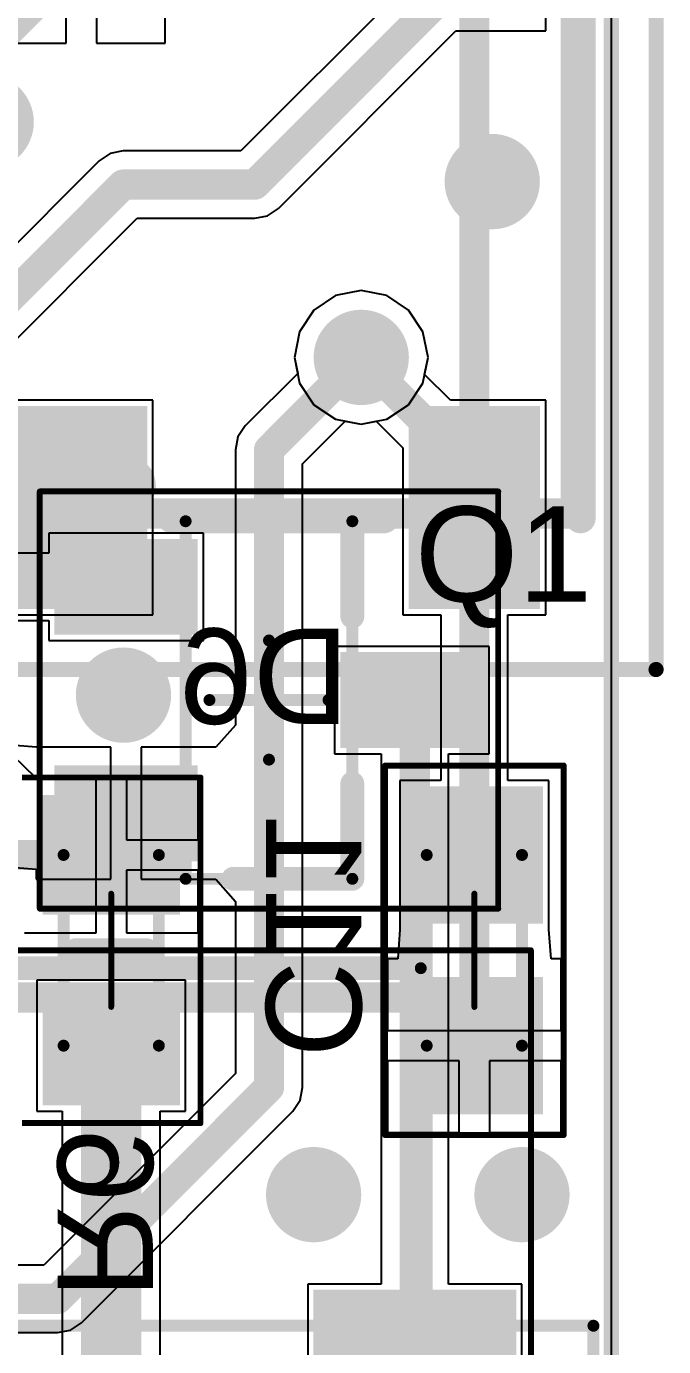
# Model space of a CAD drawing. Header units: inches. Extents: x -2.6 to 46, y -0.6 to 52.9.
# Drawn here: x 40.09 to 45.44, y 6.47 to 17.55 of the extents above; entities that cross this region are included whole.
import ezdxf

# ---------------------------------------------------------------- set-up
doc = ezdxf.new("R2010")
doc.units = ezdxf.units.IN
for name, color, linetype in [('Bottom Layer', 5, 'Continuous'), ('Bottom Overlay', 54, 'Continuous'), ('Bottom Paste', 16, 'Continuous'), ('Bottom Solder', 6, 'Continuous'), ('Mechanical 1', 6, 'Continuous'), ('Mechanical 13', 56, 'Continuous'), ('Mechanical 15', 56, 'Continuous'), ('Top Layer', 1, 'Continuous'), ('Top Overlay', 2, 'Continuous'), ('Top Paste', 8, 'Continuous'), ('Top Solder', 216, 'Continuous')]:
    doc.layers.add(name, color=color, linetype=linetype)
doc.styles.add('Arial', font='', dxfattribs={"height": 0.2})
doc.styles.get('Arial').set_extended_font_data('Arial')

msp = doc.modelspace()

# ---------------------------------------------------------------- hatches: boundary and pattern name
at = {"layer": 'Bottom Layer'}
h = msp.add_hatch(color=5, dxfattribs=at)
edge = h.paths.add_edge_path()
edge.add_arc((39.75, 16.75), 0.4, 0, 360)
h = msp.add_hatch(color=5, dxfattribs=at)
edge = h.paths.add_edge_path()
edge.add_arc((44, 16.25), 0.4, 0, 360)
h = msp.add_hatch(color=5, dxfattribs=at)
edge = h.paths.add_edge_path()
edge.add_arc((42.9, 14.775), 0.4, 0, 360)
for points in [[(41, 14.265), (41, 12.765), (40.1, 12.765), (40.1, 14.265)], [(44.3, 14.265), (44.3, 12.765), (43.4, 12.765), (43.4, 14.265)], [(41.275, 10.2), (40.325, 10.2), (40.325, 11), (41.275, 11)], [(43.375, 11.075), (44.325, 11.075), (44.325, 10.125), (43.375, 10.125)], [(43.375, 9.475), (44.325, 9.475), (44.325, 8.525), (43.375, 8.525)], [(40.325, 9.4), (41.275, 9.4), (41.275, 8.6), (40.325, 8.6)]]:
    msp.add_hatch(color=5, dxfattribs=at).paths.add_polyline_path(points)
h = msp.add_hatch(color=5, dxfattribs=at)
edge = h.paths.add_edge_path()
edge.add_arc((40.903, 11.941), 0.4, 0, 360)
h = msp.add_hatch(color=5, dxfattribs=at)
edge = h.paths.add_edge_path()
edge.add_arc((42.5, 7.75), 0.4, 0, 360)
h = msp.add_hatch(color=5, dxfattribs=at)
edge = h.paths.add_edge_path()
edge.add_arc((44.25, 7.75), 0.4, 0, 360)
at = {"layer": 'Bottom Paste'}
for points in [[(41, 14.265), (41, 12.765), (40.1, 12.765), (40.1, 14.265)], [(44.3, 14.265), (44.3, 12.765), (43.4, 12.765), (43.4, 14.265)], [(41.275, 10.2), (40.325, 10.2), (40.325, 11), (41.275, 11)], [(43.375, 11.075), (44.325, 11.075), (44.325, 10.125), (43.375, 10.125)], [(43.375, 9.475), (44.325, 9.475), (44.325, 8.525), (43.375, 8.525)], [(40.325, 9.4), (41.275, 9.4), (41.275, 8.6), (40.325, 8.6)]]:
    msp.add_hatch(color=16, dxfattribs=at).paths.add_polyline_path(points)
at = {"layer": 'Bottom Solder'}
for points in [[(41.102, 14.367), (41.102, 12.663), (39.998, 12.663), (39.998, 14.367)], [(44.402, 14.367), (44.402, 12.663), (43.298, 12.663), (43.298, 14.367)], [(41.377, 10.098), (40.223, 10.098), (40.223, 11.102), (41.377, 11.102)], [(43.273, 11.177), (44.427, 11.177), (44.427, 10.023), (43.273, 10.023)], [(43.273, 9.577), (44.427, 9.577), (44.427, 8.423), (43.273, 8.423)], [(40.223, 9.502), (41.377, 9.502), (41.377, 8.498), (40.223, 8.498)]]:
    msp.add_hatch(color=6, dxfattribs=at).paths.add_polyline_path(points)
at = {"layer": 'Top Layer'}
h = msp.add_hatch(color=1, dxfattribs=at)
edge = h.paths.add_edge_path()
edge.add_arc((39.75, 16.75), 0.4, 0, 360)
h = msp.add_hatch(color=1, dxfattribs=at)
edge = h.paths.add_edge_path()
edge.add_arc((44, 16.25), 0.4, 0, 360)
h = msp.add_hatch(color=1, dxfattribs=at)
edge = h.paths.add_edge_path()
edge.add_arc((42.9, 14.775), 0.4, 0, 360)
for points in [[(40.425, 12.55), (40.425, 13.15), (41.425, 13.15), (41.425, 12.55)], [(42.825, 11.6), (42.825, 12.2), (43.825, 12.2), (43.825, 11.6)], [(40.425, 10.65), (40.425, 11.25), (41.425, 11.25), (41.425, 10.65)], [(42.6, 3.45), (42.6, 6.85), (44.1, 6.85), (44.1, 3.45)]]:
    msp.add_hatch(color=1, dxfattribs=at).paths.add_polyline_path(points)
h = msp.add_hatch(color=1, dxfattribs=at)
edge = h.paths.add_edge_path()
edge.add_arc((40.903, 11.941), 0.4, 0, 360)
h = msp.add_hatch(color=1, dxfattribs=at)
edge = h.paths.add_edge_path()
edge.add_arc((42.5, 7.75), 0.4, 0, 360)
h = msp.add_hatch(color=1, dxfattribs=at)
edge = h.paths.add_edge_path()
edge.add_arc((44.25, 7.75), 0.4, 0, 360)
at = {"layer": 'Top Paste'}
for points in [[(40.425, 12.55), (40.425, 13.15), (41.425, 13.15), (41.425, 12.55)], [(42.825, 11.6), (42.825, 12.2), (43.825, 12.2), (43.825, 11.6)], [(40.425, 10.65), (40.425, 11.25), (41.425, 11.25), (41.425, 10.65)], [(42.6, 3.45), (42.6, 6.85), (44.1, 6.85), (44.1, 3.45)]]:
    msp.add_hatch(color=8, dxfattribs=at).paths.add_polyline_path(points)
at = {"layer": 'Top Solder'}
for points in [[(40.323, 12.448), (40.323, 13.252), (41.527, 13.252), (41.527, 12.448)], [(42.723, 11.498), (42.723, 12.302), (43.927, 12.302), (43.927, 11.498)], [(40.323, 10.548), (40.323, 11.352), (41.527, 11.352), (41.527, 10.548)], [(42.498, 3.348), (42.498, 6.952), (44.202, 6.952), (44.202, 3.348)]]:
    msp.add_hatch(color=216, dxfattribs=at).paths.add_polyline_path(points)

# ---------------------------------------------------------------- linework, layer by layer
at = {"layer": 'Bottom Layer'}
for p, q in [((45, 19.338), (45, 0)), ((44.45, 17.515), (44.45, 19.084)), ((40.423, 17.411), (40.423, 18.288)), ((40.677, 18.288), (40.677, 17.411)), ((41.254, 17.411), (41.254, 18.288)), ((43.25, 17.868), (41.889, 16.507)), ((42.206, 16.025), (43.695, 17.515)), ((43.695, 17.515), (44.45, 17.515)), ((39.846, 17.411), (40.423, 17.411)), ((40.677, 17.411), (41.254, 17.411)), ((40.9, 16.507), (40.792, 16.486)), ((41.889, 16.507), (40.9, 16.507)), ((40.9, 16.507), (40.9, 16.507)), ((40.7, 16.425), (37.833, 13.557)), ((40.792, 16.486), (40.7, 16.425)), ((40.7, 16.425), (40.7, 16.425)), ((42.006, 15.943), (42.114, 15.964)), ((42.114, 15.964), (42.206, 16.025)), ((38.15, 13.075), (41.017, 15.943)), ((41.017, 15.943), (42.006, 15.943)), ((42.006, 15.943), (42.006, 15.943)), ((42.685, 15.293), (42.503, 15.172)), ((42.9, 15.336), (42.685, 15.293)), ((43.115, 15.293), (42.9, 15.336)), ((43.297, 15.172), (43.115, 15.293)), ((42.503, 15.172), (42.382, 14.99)), ((43.418, 14.99), (43.297, 15.172)), ((42.382, 14.99), (42.339, 14.775)), ((43.461, 14.775), (43.418, 14.99)), ((42.339, 14.775), (42.382, 14.56)), ((43.432, 14.632), (43.461, 14.775)), ((43.649, 14.415), (43.432, 14.632)), ((42.382, 14.56), (42.503, 14.378)), ((41.15, 14.415), (39.95, 14.415)), ((41.15, 12.615), (41.15, 14.415)), ((44.45, 14.415), (43.649, 14.415)), ((44.45, 12.615), (44.45, 14.415)), ((42.503, 14.378), (42.685, 14.257)), ((42.685, 14.257), (42.9, 14.214)), ((42.9, 14.214), (43.026, 14.239)), ((43.026, 14.239), (43.25, 14.016)), ((43.25, 14.016), (43.25, 12.615)), ((39.95, 12.615), (41.15, 12.615)), ((43.25, 12.615), (43.568, 12.615)), ((43.568, 12.615), (43.568, 11.225)), ((44.132, 11.225), (44.132, 12.615)), ((44.132, 12.615), (44.45, 12.615)), ((40.161, 11.254), (39.979, 11.429)), ((40.673, 11.254), (40.161, 11.254)), ((40.673, 10.6), (40.673, 11.254)), ((41.529, 11.254), (40.927, 11.254)), ((40.927, 11.254), (40.927, 10.727)), ((41.529, 10.727), (41.529, 11.254)), ((43.568, 11.225), (43.225, 11.225)), ((43.225, 11.225), (43.225, 9.983)), ((44.475, 11.225), (44.132, 11.225)), ((44.475, 9.983), (44.475, 11.225)), ((40.927, 10.727), (41.529, 10.727)), ((40.673, 9.946), (40.673, 10.6)), ((41.529, 10.473), (40.927, 10.473)), ((40.927, 10.473), (40.927, 9.946)), ((41.529, 9.946), (41.529, 10.473)), ((43.225, 9.975), (43.206, 9.729)), ((43.225, 9.983), (43.225, 9.975)), ((44.475, 9.975), (44.475, 9.983)), ((44.494, 9.729), (44.475, 9.975)), ((40.071, 9.946), (40.223, 9.946)), ((40.223, 9.946), (40.673, 9.946)), ((40.927, 9.946), (41.529, 9.946)), ((43.206, 9.729), (43.121, 9.729)), ((43.121, 9.729), (43.121, 9.127)), ((44.579, 9.729), (44.494, 9.729)), ((44.579, 9.127), (44.579, 9.729)), ((41.425, 9.55), (40.175, 9.55)), ((40.175, 9.55), (40.175, 8.45)), ((41.425, 8.45), (41.425, 9.55)), ((43.121, 9.127), (44.579, 9.127)), ((43.723, 8.873), (43.121, 8.873)), ((43.121, 8.873), (43.121, 8.271)), ((43.723, 8.271), (43.723, 8.873)), ((44.579, 8.873), (43.977, 8.873)), ((43.977, 8.873), (43.977, 8.271)), ((44.579, 8.271), (44.579, 8.873)), ((40.175, 8.45), (40.388, 8.45)), ((40.388, 8.45), (40.388, 6.023)), ((41.212, 6.062), (41.212, 8.45)), ((41.212, 8.45), (41.425, 8.45)), ((43.121, 8.271), (43.723, 8.271)), ((43.977, 8.271), (44.579, 8.271))]:
    msp.add_line(p, q, dxfattribs=at)
for points in [[(42.006, 16.225, 0.254, 0.254, 0), (43.85, 18.069, 0.254, 0.254, 0)], [(37.95, 13.275, 0.254, 0.254, 0), (40.9, 16.225, 0.254, 0.254, 0)], [(40.9, 16.225, 0.254, 0.254, 0), (42.006, 16.225, 0.254, 0.254, 0)], [(42.9, 14.765, 0.254, 0.254, 0), (42.9, 14.775, 0.254, 0.254, 0)], [(42.9, 14.765, 0.254, 0.254, 0), (43.85, 13.815, 0.254, 0.254, 0)], [(43.85, 13.515, 0.254, 0.254, 0), (43.85, 13.815, 0.254, 0.254, 0)], [(40.55, 13.225, 0.254, 0.254, 0), (40.55, 13.515, 0.254, 0.254, 0)], [(43.85, 10.6, 0.254, 0.254, 0), (43.85, 13.515, 0.254, 0.254, 0)], [(40.227, 12.902, 0.254, 0.254, 0), (40.55, 13.225, 0.254, 0.254, 0)], [(38.902, 12.902, 0.254, 0.254, 0), (40.227, 12.902, 0.254, 0.254, 0)], [(39.35, 10.6, 0.254, 0.254, 0), (40.8, 10.6, 0.254, 0.254, 0)], [(40.8, 5.65, 0.508, 0.508, 0), (40.8, 9, 0.508, 0.508, 0)]]:
    msp.add_lwpolyline(points, format="xyseb", dxfattribs=at)
for points in [[(40.836, 16.225, 0.127, 0.127, 1), (40.963, 16.225, 0.127, 0.127, 1)], [(40.836, 16.225, 0.127, 0.127, 1), (40.963, 16.225, 0.127, 0.127, 1)], [(41.942, 16.225, 0.127, 0.127, 1), (42.069, 16.225, 0.127, 0.127, 1)], [(41.942, 16.225, 0.127, 0.127, 1), (42.069, 16.225, 0.127, 0.127, 1)], [(42.837, 14.775, 0.127, 0.127, 1), (42.964, 14.775, 0.127, 0.127, 1)], [(42.837, 14.765, 0.127, 0.127, 1), (42.964, 14.765, 0.127, 0.127, 1)], [(42.837, 14.765, 0.127, 0.127, 1), (42.964, 14.765, 0.127, 0.127, 1)], [(43.787, 13.815, 0.127, 0.127, 1), (43.914, 13.815, 0.127, 0.127, 1)], [(43.787, 13.815, 0.127, 0.127, 1), (43.914, 13.815, 0.127, 0.127, 1)], [(40.487, 13.515, 0.127, 0.127, 1), (40.614, 13.515, 0.127, 0.127, 1)], [(43.787, 13.515, 0.127, 0.127, 1), (43.914, 13.515, 0.127, 0.127, 1)], [(43.787, 13.515, 0.127, 0.127, 1), (43.914, 13.515, 0.127, 0.127, 1)], [(40.487, 13.225, 0.127, 0.127, 1), (40.614, 13.225, 0.127, 0.127, 1)], [(40.487, 13.225, 0.127, 0.127, 1), (40.614, 13.225, 0.127, 0.127, 1)], [(40.163, 12.902, 0.127, 0.127, 1), (40.29, 12.902, 0.127, 0.127, 1)], [(40.163, 12.902, 0.127, 0.127, 1), (40.29, 12.902, 0.127, 0.127, 1)], [(40.736, 10.6, 0.127, 0.127, 1), (40.863, 10.6, 0.127, 0.127, 1)], [(43.787, 10.6, 0.127, 0.127, 1), (43.914, 10.6, 0.127, 0.127, 1)], [(40.673, 9, 0.254, 0.254, 1), (40.927, 9, 0.254, 0.254, 1)]]:
    msp.add_lwpolyline(points, format="xyseb", close=True, dxfattribs=at)
at = {"layer": 'Bottom Overlay'}
for points in [[(44.741, 13.426, 0.254, 0.254, 0), (44.741, 18.506, 0.254, 0.254, 0)], [(41.312, 13.426, 0.254, 0.254, 0), (43.09, 13.426, 0.254, 0.254, 0)], [(40.5, 9.8, 0.2, 0.2, 0), (41.1, 9.8, 0.2, 0.2, 0)]]:
    msp.add_lwpolyline(points, format="xyseb", dxfattribs=at)
for points in [[(41.249, 13.426, 0.127, 0.127, 1), (41.376, 13.426, 0.127, 0.127, 1)], [(43.027, 13.426, 0.127, 0.127, 1), (43.154, 13.426, 0.127, 0.127, 1)], [(44.678, 13.426, 0.127, 0.127, 1), (44.805, 13.426, 0.127, 0.127, 1)], [(40.45, 9.8, 0.1, 0.1, 1), (40.55, 9.8, 0.1, 0.1, 1)], [(41.05, 9.8, 0.1, 0.1, 1), (41.15, 9.8, 0.1, 0.1, 1)]]:
    msp.add_lwpolyline(points, format="xyseb", close=True, dxfattribs=at)
at = {"layer": 'Mechanical 1'}
msp.add_lwpolyline([(45, 0, 0.127, 0.127, 0), (45, 19.5, 0.127, 0.127, 0)], format="xyseb", dxfattribs=at)
at = {"layer": 'Mechanical 13'}
for points in [[(43.85, 9.405, 0.254, 0.254, 0), (43.85, 49.791, 0.254, 0.254, 0)], [(39.701, 17.276, 0.254, 0.254, 0), (40.891, 18.466, 0.254, 0.254, 0)], [(44.701, 13.466, 0.254, 0.254, 0), (44.701, 18.466, 0.254, 0.254, 0)], [(39.701, 13.466, 0.254, 0.254, 0), (44.701, 13.466, 0.254, 0.254, 0)], [(41.425, 10.4, 0.1, 0.1, 0), (41.425, 13.4, 0.1, 0.1, 0)], [(41.425, 13.4, 0.1, 0.1, 0), (42.825, 13.4, 0.1, 0.1, 0)], [(42.825, 10.4, 0.1, 0.1, 0), (42.825, 13.4, 0.1, 0.1, 0)], [(40.4, 9, 0.1, 0.1, 0), (40.4, 10.6, 0.1, 0.1, 0)], [(40.4, 10.6, 0.1, 0.1, 0), (41.2, 10.6, 0.1, 0.1, 0)], [(41.2, 9, 0.1, 0.1, 0), (41.2, 10.6, 0.1, 0.1, 0)], [(43.45, 10.6, 0.1, 0.1, 0), (44.25, 10.6, 0.1, 0.1, 0)], [(43.45, 9, 0.1, 0.1, 0), (43.45, 10.6, 0.1, 0.1, 0)], [(44.25, 9, 0.1, 0.1, 0), (44.25, 10.6, 0.1, 0.1, 0)], [(41.425, 10.4, 0.1, 0.1, 0), (42.825, 10.4, 0.1, 0.1, 0)], [(34.4, 9.65, 0.1, 0.1, 0), (43.4, 9.65, 0.1, 0.1, 0)], [(43.4, 0.65, 0.1, 0.1, 0), (43.4, 9.65, 0.1, 0.1, 0)], [(1.15, 9.405, 0.254, 0.254, 0), (43.85, 9.405, 0.254, 0.254, 0)], [(40.4, 9, 0.1, 0.1, 0), (41.2, 9, 0.1, 0.1, 0)], [(43.45, 9, 0.1, 0.1, 0), (44.25, 9, 0.1, 0.1, 0)]]:
    msp.add_lwpolyline(points, format="xyseb", dxfattribs=at)
for points in [[(44.638, 13.466, 0.127, 0.127, 1), (44.765, 13.466, 0.127, 0.127, 1)], [(44.638, 13.466, 0.127, 0.127, 1), (44.765, 13.466, 0.127, 0.127, 1)], [(41.4, 13.4, 0.05, 0.05, 1), (41.45, 13.4, 0.05, 0.05, 1)], [(41.4, 13.4, 0.05, 0.05, 1), (41.45, 13.4, 0.05, 0.05, 1)], [(42.8, 13.4, 0.05, 0.05, 1), (42.85, 13.4, 0.05, 0.05, 1)], [(42.8, 13.4, 0.05, 0.05, 1), (42.85, 13.4, 0.05, 0.05, 1)], [(40.375, 10.6, 0.05, 0.05, 1), (40.425, 10.6, 0.05, 0.05, 1)], [(40.375, 10.6, 0.05, 0.05, 1), (40.425, 10.6, 0.05, 0.05, 1)], [(41.175, 10.6, 0.05, 0.05, 1), (41.225, 10.6, 0.05, 0.05, 1)], [(41.175, 10.6, 0.05, 0.05, 1), (41.225, 10.6, 0.05, 0.05, 1)], [(43.425, 10.6, 0.05, 0.05, 1), (43.475, 10.6, 0.05, 0.05, 1)], [(43.425, 10.6, 0.05, 0.05, 1), (43.475, 10.6, 0.05, 0.05, 1)], [(44.225, 10.6, 0.05, 0.05, 1), (44.275, 10.6, 0.05, 0.05, 1)], [(44.225, 10.6, 0.05, 0.05, 1), (44.275, 10.6, 0.05, 0.05, 1)], [(41.4, 10.4, 0.05, 0.05, 1), (41.45, 10.4, 0.05, 0.05, 1)], [(41.4, 10.4, 0.05, 0.05, 1), (41.45, 10.4, 0.05, 0.05, 1)], [(42.8, 10.4, 0.05, 0.05, 1), (42.85, 10.4, 0.05, 0.05, 1)], [(42.8, 10.4, 0.05, 0.05, 1), (42.85, 10.4, 0.05, 0.05, 1)], [(43.375, 9.65, 0.05, 0.05, 1), (43.425, 9.65, 0.05, 0.05, 1)], [(43.375, 9.65, 0.05, 0.05, 1), (43.425, 9.65, 0.05, 0.05, 1)], [(43.787, 9.405, 0.127, 0.127, 1), (43.914, 9.405, 0.127, 0.127, 1)], [(43.787, 9.405, 0.127, 0.127, 1), (43.914, 9.405, 0.127, 0.127, 1)], [(40.375, 9, 0.05, 0.05, 1), (40.425, 9, 0.05, 0.05, 1)], [(40.375, 9, 0.05, 0.05, 1), (40.425, 9, 0.05, 0.05, 1)], [(41.175, 9, 0.05, 0.05, 1), (41.225, 9, 0.05, 0.05, 1)], [(41.175, 9, 0.05, 0.05, 1), (41.225, 9, 0.05, 0.05, 1)], [(43.425, 9, 0.05, 0.05, 1), (43.475, 9, 0.05, 0.05, 1)], [(43.425, 9, 0.05, 0.05, 1), (43.475, 9, 0.05, 0.05, 1)], [(44.225, 9, 0.05, 0.05, 1), (44.275, 9, 0.05, 0.05, 1)], [(44.225, 9, 0.05, 0.05, 1), (44.275, 9, 0.05, 0.05, 1)]]:
    msp.add_lwpolyline(points, format="xyseb", close=True, dxfattribs=at)
at = {"layer": 'Mechanical 15'}
for points in [[(45.376, 12.156, 0.127, 0.127, 0), (45.376, 19.776, 0.127, 0.127, 0)], [(40.2, 10.15, 0.05, 0.05, 0), (40.2, 13.65, 0.05, 0.05, 0)], [(40.2, 13.65, 0.05, 0.05, 0), (44.05, 13.65, 0.05, 0.05, 0)], [(44.05, 10.15, 0.05, 0.05, 0), (44.05, 13.65, 0.05, 0.05, 0)], [(42.125, 11.4, 0.1, 0.1, 0), (42.125, 12.4, 0.1, 0.1, 0)], [(39.026, 12.156, 0.127, 0.127, 0), (45.376, 12.156, 0.127, 0.127, 0)], [(41.625, 11.9, 0.1, 0.1, 0), (42.625, 11.9, 0.1, 0.1, 0)], [(43.1, 8.25, 0.05, 0.05, 0), (43.1, 11.35, 0.05, 0.05, 0)], [(43.1, 11.35, 0.05, 0.05, 0), (43.1, 11.35, 0.05, 0.05, 0)], [(43.1, 11.35, 0.05, 0.05, 0), (44.6, 11.35, 0.05, 0.05, 0)], [(44.6, 8.25, 0.05, 0.05, 0), (44.6, 11.35, 0.05, 0.05, 0)], [(40.05, 11.25, 0.05, 0.05, 0), (41.55, 11.25, 0.05, 0.05, 0)], [(41.55, 8.35, 0.05, 0.05, 0), (41.55, 11.25, 0.05, 0.05, 0)], [(40.8, 9.325, 0.05, 0.05, 0), (40.8, 10.275, 0.05, 0.05, 0)], [(43.85, 9.325, 0.05, 0.05, 0), (43.85, 10.275, 0.05, 0.05, 0)], [(40.2, 10.15, 0.05, 0.05, 0), (44.05, 10.15, 0.05, 0.05, 0)], [(33.475, 9.8, 0.05, 0.05, 0), (44.325, 9.8, 0.05, 0.05, 0)], [(40.325, 9.8, 0.05, 0.05, 0), (41.275, 9.8, 0.05, 0.05, 0)], [(43.375, 9.8, 0.05, 0.05, 0), (44.325, 9.8, 0.05, 0.05, 0)], [(44.325, 0.5, 0.05, 0.05, 0), (44.325, 9.8, 0.05, 0.05, 0)], [(40.05, 8.35, 0.05, 0.05, 0), (41.55, 8.35, 0.05, 0.05, 0)], [(43.1, 8.25, 0.05, 0.05, 0), (44.6, 8.25, 0.05, 0.05, 0)], [(44.6, 8.25, 0.05, 0.05, 0), (44.6, 8.25, 0.05, 0.05, 0)], [(33.1, 6.65, 0.1, 0.1, 0), (44.85, 6.65, 0.1, 0.1, 0)], [(44.85, 0.15, 0.1, 0.1, 0), (44.85, 6.65, 0.1, 0.1, 0)]]:
    msp.add_lwpolyline(points, format="xyseb", dxfattribs=at)
for points in [[(40.188, 13.65, 0.025, 0.025, 1), (40.213, 13.65, 0.025, 0.025, 1)], [(40.188, 13.65, 0.025, 0.025, 1), (40.213, 13.65, 0.025, 0.025, 1)], [(44.038, 13.65, 0.025, 0.025, 1), (44.063, 13.65, 0.025, 0.025, 1)], [(44.038, 13.65, 0.025, 0.025, 1), (44.063, 13.65, 0.025, 0.025, 1)], [(42.1, 12.4, 0.05, 0.05, 1), (42.15, 12.4, 0.05, 0.05, 1)], [(45.344, 12.156, 0.0635, 0.0635, 1), (45.408, 12.156, 0.0635, 0.0635, 1)], [(45.344, 12.156, 0.0635, 0.0635, 1), (45.408, 12.156, 0.0635, 0.0635, 1)], [(41.6, 11.9, 0.05, 0.05, 1), (41.65, 11.9, 0.05, 0.05, 1)], [(42.6, 11.9, 0.05, 0.05, 1), (42.65, 11.9, 0.05, 0.05, 1)], [(42.1, 11.4, 0.05, 0.05, 1), (42.15, 11.4, 0.05, 0.05, 1)], [(43.088, 11.35, 0.025, 0.025, 1), (43.112, 11.35, 0.025, 0.025, 1)], [(43.088, 11.35, 0.025, 0.025, 1), (43.112, 11.35, 0.025, 0.025, 1)], [(43.088, 11.35, 0.025, 0.025, 1), (43.112, 11.35, 0.025, 0.025, 1)], [(43.088, 11.35, 0.025, 0.025, 1), (43.112, 11.35, 0.025, 0.025, 1)], [(44.588, 11.35, 0.025, 0.025, 1), (44.613, 11.35, 0.025, 0.025, 1)], [(44.588, 11.35, 0.025, 0.025, 1), (44.613, 11.35, 0.025, 0.025, 1)], [(41.537, 11.25, 0.025, 0.025, 1), (41.562, 11.25, 0.025, 0.025, 1)], [(41.537, 11.25, 0.025, 0.025, 1), (41.562, 11.25, 0.025, 0.025, 1)], [(40.788, 10.275, 0.025, 0.025, 1), (40.812, 10.275, 0.025, 0.025, 1)], [(43.838, 10.275, 0.025, 0.025, 1), (43.863, 10.275, 0.025, 0.025, 1)], [(40.188, 10.15, 0.025, 0.025, 1), (40.213, 10.15, 0.025, 0.025, 1)], [(40.188, 10.15, 0.025, 0.025, 1), (40.213, 10.15, 0.025, 0.025, 1)], [(44.038, 10.15, 0.025, 0.025, 1), (44.063, 10.15, 0.025, 0.025, 1)], [(44.038, 10.15, 0.025, 0.025, 1), (44.063, 10.15, 0.025, 0.025, 1)], [(40.313, 9.8, 0.025, 0.025, 1), (40.338, 9.8, 0.025, 0.025, 1)], [(41.263, 9.8, 0.025, 0.025, 1), (41.287, 9.8, 0.025, 0.025, 1)], [(43.363, 9.8, 0.025, 0.025, 1), (43.388, 9.8, 0.025, 0.025, 1)], [(44.312, 9.8, 0.025, 0.025, 1), (44.337, 9.8, 0.025, 0.025, 1)], [(44.312, 9.8, 0.025, 0.025, 1), (44.337, 9.8, 0.025, 0.025, 1)], [(44.312, 9.8, 0.025, 0.025, 1), (44.337, 9.8, 0.025, 0.025, 1)], [(40.788, 9.325, 0.025, 0.025, 1), (40.812, 9.325, 0.025, 0.025, 1)], [(43.838, 9.325, 0.025, 0.025, 1), (43.863, 9.325, 0.025, 0.025, 1)], [(41.537, 8.35, 0.025, 0.025, 1), (41.562, 8.35, 0.025, 0.025, 1)], [(41.537, 8.35, 0.025, 0.025, 1), (41.562, 8.35, 0.025, 0.025, 1)], [(43.088, 8.25, 0.025, 0.025, 1), (43.112, 8.25, 0.025, 0.025, 1)], [(43.088, 8.25, 0.025, 0.025, 1), (43.112, 8.25, 0.025, 0.025, 1)], [(44.588, 8.25, 0.025, 0.025, 1), (44.613, 8.25, 0.025, 0.025, 1)], [(44.588, 8.25, 0.025, 0.025, 1), (44.613, 8.25, 0.025, 0.025, 1)], [(44.588, 8.25, 0.025, 0.025, 1), (44.613, 8.25, 0.025, 0.025, 1)], [(44.588, 8.25, 0.025, 0.025, 1), (44.613, 8.25, 0.025, 0.025, 1)], [(44.825, 6.65, 0.05, 0.05, 1), (44.875, 6.65, 0.05, 0.05, 1)], [(44.825, 6.65, 0.05, 0.05, 1), (44.875, 6.65, 0.05, 0.05, 1)]]:
    msp.add_lwpolyline(points, format="xyseb", close=True, dxfattribs=at)
at = {"layer": 'Top Layer'}
for p, q in [((45, 19.338), (45, 0)), ((42.685, 15.293), (42.503, 15.172)), ((42.9, 15.336), (42.685, 15.293)), ((43.115, 15.293), (42.9, 15.336)), ((43.297, 15.172), (43.115, 15.293)), ((42.503, 15.172), (42.382, 14.99)), ((43.418, 14.99), (43.297, 15.172)), ((42.382, 14.99), (42.339, 14.775)), ((43.461, 14.775), (43.418, 14.99)), ((42.339, 14.775), (42.366, 14.64)), ((43.418, 14.56), (43.461, 14.775)), ((42.366, 14.64), (41.925, 14.2)), ((43.297, 14.378), (43.418, 14.56)), ((43.115, 14.257), (43.297, 14.378)), ((41.925, 14.2), (41.864, 14.108)), ((42.407, 13.883), (42.765, 14.241)), ((42.765, 14.241), (42.9, 14.214)), ((42.9, 14.214), (43.115, 14.257)), ((41.864, 14.108), (41.843, 14)), ((41.843, 14), (41.843, 14)), ((41.843, 14), (41.843, 11.69)), ((42.407, 8.65), (42.407, 13.883)), ((41.575, 13.3), (40.275, 13.3)), ((40.275, 13.3), (40.275, 13.132)), ((41.575, 12.4), (41.575, 13.3)), ((40.275, 13.132), (39.925, 13.132)), ((39.925, 12.568), (40.275, 12.568)), ((40.275, 12.568), (40.275, 12.4)), ((40.275, 12.4), (41.575, 12.4)), ((43.975, 12.35), (42.675, 12.35)), ((42.675, 12.35), (42.675, 11.45)), ((43.975, 11.45), (43.975, 12.35)), ((41.843, 11.69), (41.679, 11.504)), ((40.171, 11.504), (39.925, 11.523)), ((40.179, 11.504), (40.171, 11.504)), ((40.798, 11.504), (40.179, 11.504)), ((40.798, 10.95), (40.798, 11.504)), ((41.589, 11.504), (41.052, 11.504)), ((41.052, 11.504), (41.052, 10.95)), ((41.679, 11.504), (41.589, 11.504)), ((42.675, 11.45), (43.068, 11.45)), ((43.068, 11.45), (43.068, 7)), ((43.632, 7), (43.632, 11.45)), ((43.632, 11.45), (43.975, 11.45)), ((40.798, 10.396), (40.798, 10.95)), ((41.052, 10.95), (41.052, 10.396)), ((39.925, 10.5), (40.171, 10.481)), ((40.171, 10.481), (40.171, 10.396)), ((40.171, 10.396), (40.798, 10.396)), ((41.052, 10.396), (41.589, 10.396)), ((41.589, 10.396), (41.679, 10.396)), ((41.679, 10.396), (41.843, 10.21)), ((41.843, 10.21), (41.843, 8.767)), ((41.843, 8.767), (40.233, 7.157)), ((42.386, 8.542), (42.407, 8.65)), ((42.407, 8.65), (42.407, 8.65)), ((42.325, 8.45), (42.386, 8.542)), ((40.55, 6.675), (42.325, 8.45)), ((42.325, 8.45), (42.325, 8.45)), ((40.233, 7.157), (38.017, 7.157)), ((43.068, 7), (42.45, 7)), ((42.45, 7), (42.45, 3.3)), ((44.25, 7), (43.632, 7)), ((44.25, 3.3), (44.25, 7)), ((40.458, 6.614), (40.55, 6.675)), ((37.9, 6.593), (40.35, 6.593)), ((40.35, 6.593), (40.458, 6.614)), ((40.35, 6.593), (40.35, 6.593))]:
    msp.add_line(p, q, dxfattribs=at)
for points in [[(42.125, 14, 0.254, 0.254, 0), (42.9, 14.775, 0.254, 0.254, 0)], [(42.125, 8.65, 0.254, 0.254, 0), (42.125, 14, 0.254, 0.254, 0)], [(39.55, 12.85, 0.254, 0.254, 0), (40.925, 12.85, 0.254, 0.254, 0)], [(43.35, 5.15, 0.254, 0.254, 0), (43.35, 11.875, 0.254, 0.254, 0)], [(40.35, 6.875, 0.254, 0.254, 0), (42.125, 8.65, 0.254, 0.254, 0)], [(37.9, 6.875, 0.254, 0.254, 0), (40.35, 6.875, 0.254, 0.254, 0)]]:
    msp.add_lwpolyline(points, format="xyseb", dxfattribs=at)
for points in [[(42.837, 14.775, 0.127, 0.127, 1), (42.964, 14.775, 0.127, 0.127, 1)], [(42.062, 14, 0.127, 0.127, 1), (42.189, 14, 0.127, 0.127, 1)], [(42.062, 14, 0.127, 0.127, 1), (42.189, 14, 0.127, 0.127, 1)], [(40.862, 12.85, 0.127, 0.127, 1), (40.989, 12.85, 0.127, 0.127, 1)], [(43.287, 11.875, 0.127, 0.127, 1), (43.414, 11.875, 0.127, 0.127, 1)], [(42.062, 8.65, 0.127, 0.127, 1), (42.189, 8.65, 0.127, 0.127, 1)], [(42.062, 8.65, 0.127, 0.127, 1), (42.189, 8.65, 0.127, 0.127, 1)], [(40.286, 6.875, 0.127, 0.127, 1), (40.413, 6.875, 0.127, 0.127, 1)], [(40.286, 6.875, 0.127, 0.127, 1), (40.413, 6.875, 0.127, 0.127, 1)]]:
    msp.add_lwpolyline(points, format="xyseb", close=True, dxfattribs=at)
at = {"layer": 'Top Overlay'}
for points in [[(41.05, 13.7, 0.25, 0.25, 1), (40.8, 13.7, 0.25, 0.25, 1)], [(40.738, 13.7, 0.125, 0.125, 1), (40.862, 13.7, 0.125, 0.125, 1)], [(40.988, 13.7, 0.125, 0.125, 1), (41.113, 13.7, 0.125, 0.125, 1)], [(41.775, 13.4, 0.1, 0.1, 1), (41.875, 13.4, 0.1, 0.1, 1)], [(42.775, 13.4, 0.1, 0.1, 1), (42.875, 13.4, 0.1, 0.1, 1)], [(42.775, 13.4, 0.1, 0.1, 1), (42.875, 13.4, 0.1, 0.1, 1)], [(42.775, 12.6, 0.1, 0.1, 1), (42.875, 12.6, 0.1, 0.1, 1)], [(42.775, 11.2, 0.1, 0.1, 1), (42.875, 11.2, 0.1, 0.1, 1)], [(41.775, 10.4, 0.1, 0.1, 1), (41.875, 10.4, 0.1, 0.1, 1)], [(42.775, 10.4, 0.1, 0.1, 1), (42.875, 10.4, 0.1, 0.1, 1)], [(42.775, 10.4, 0.1, 0.1, 1), (42.875, 10.4, 0.1, 0.1, 1)], [(43.35, 9.65, 0.1, 0.1, 1), (43.45, 9.65, 0.1, 0.1, 1)], [(43.35, 9.65, 0.1, 0.1, 1), (43.45, 9.65, 0.1, 0.1, 1)], [(43.35, 6.6, 0.1, 0.1, 1), (43.45, 6.6, 0.1, 0.1, 1)]]:
    msp.add_lwpolyline(points, format="xyseb", close=True, dxfattribs=at)
for points in [[(41.825, 13.4, 0.2, 0.2, 0), (42.825, 13.4, 0.2, 0.2, 0)], [(42.825, 12.6, 0.2, 0.2, 0), (42.825, 13.4, 0.2, 0.2, 0)], [(42.825, 10.4, 0.2, 0.2, 0), (42.825, 11.2, 0.2, 0.2, 0)], [(41.825, 10.4, 0.2, 0.2, 0), (42.825, 10.4, 0.2, 0.2, 0)], [(34.4, 9.65, 0.2, 0.2, 0), (43.4, 9.65, 0.2, 0.2, 0)], [(43.4, 6.6, 0.2, 0.2, 0), (43.4, 9.65, 0.2, 0.2, 0)]]:
    msp.add_lwpolyline(points, format="xyseb", dxfattribs=at)

# ---------------------------------------------------------------- texts
at = {"layer": 'Bottom Overlay', "style": 'Arial', "text_generation_flag": 2}
msp.add_text('D6', height=0.8, dxfattribs=at).set_placement((42.8, 11.7))
for s, p in [('C11', (42.1, 8.9)), ('R6', (40.35, 6.875))]:
    msp.add_text(s, height=0.8, rotation=270, dxfattribs=at).set_placement(p)
at = {"layer": 'Top Overlay', "style": 'Arial'}
msp.add_text('Q1', height=0.8, rotation=360, dxfattribs=at).set_placement((43.35, 12.725))

doc.saveas('drawing.dxf')
